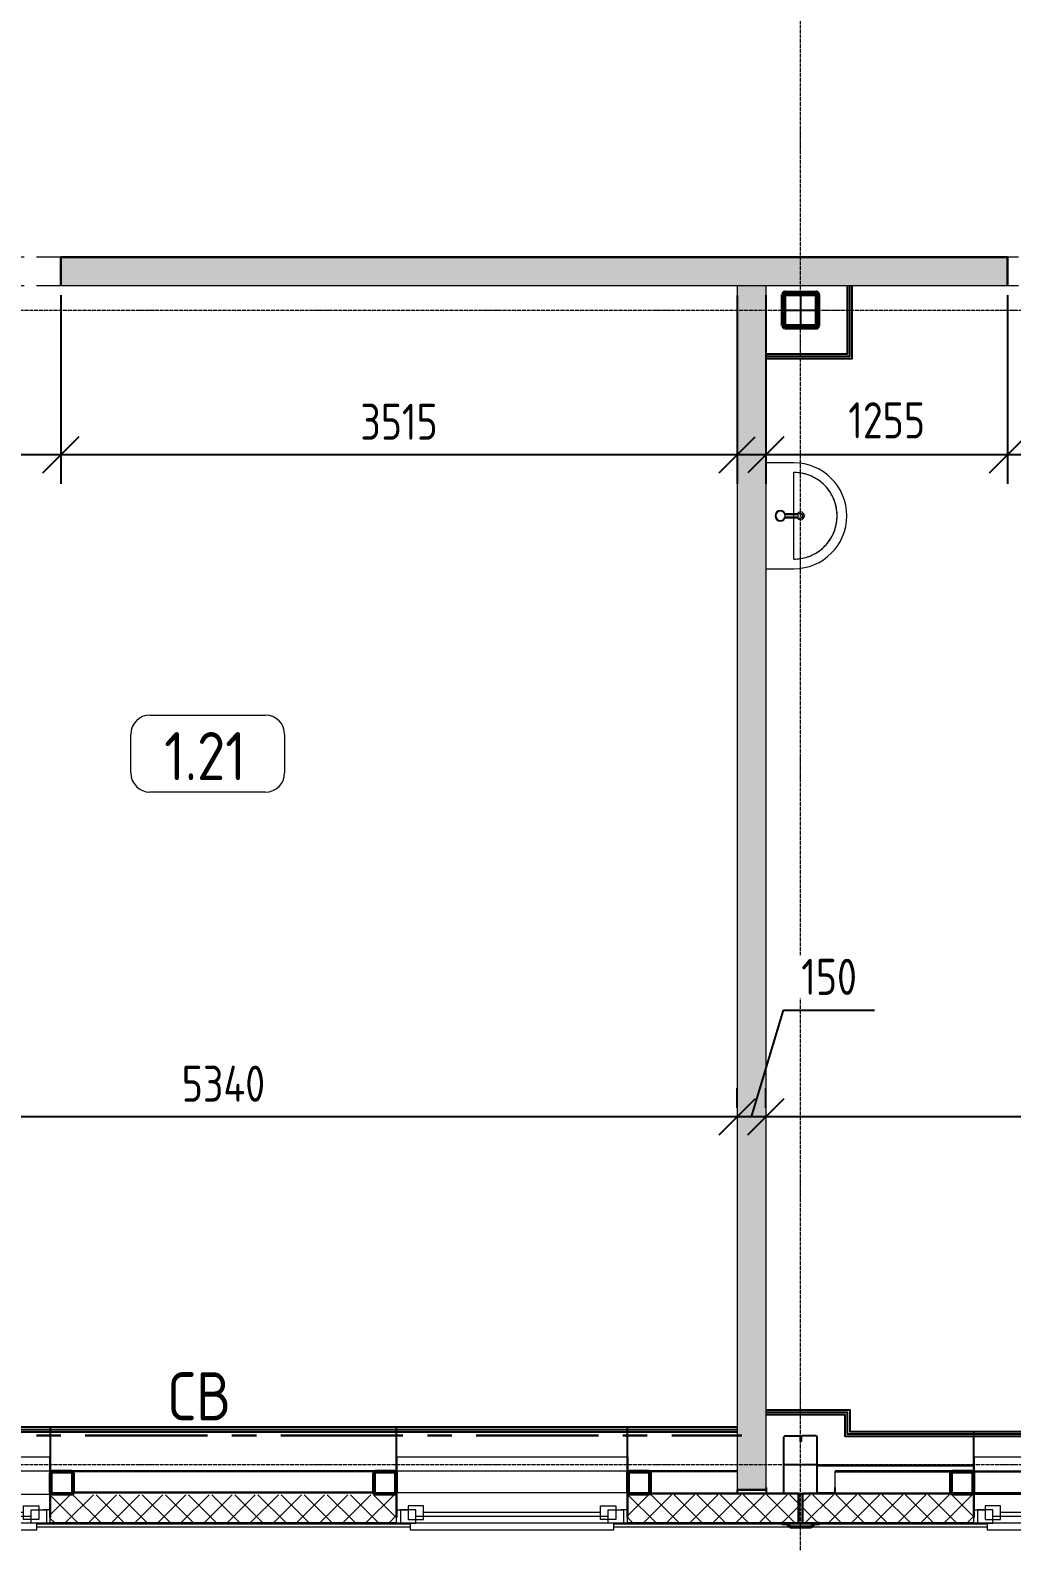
# Model space of a CAD drawing. Header units: millimetres. Extents: x -3689 to 3021565, y -698052 to -604547.
# Drawn here: x 2705092 to 2710195, y -647912 to -640056 of the extents above; entities that cross this region are included whole.
import ezdxf

# ---------------------------------------------------------------- set-up
doc = ezdxf.new("R2010")
doc.units = ezdxf.units.MM
doc.header["$PDMODE"] = 35
for name, pattern in [('_ШПТ__20_т__2_5__Линия сетки', [25, 20, -2.5, 0, -2.5]), ('CENTER', [50.8, 31.75, -6.35, 6.35, -6.35]), ('GOST2.303 5', [24, 20, -1.5, 1, -1.5]), ('невидимаяX2', [19.05, 12.7, -6.35])]:
    doc.linetypes.add(name, pattern=pattern)
doc.layers.get('0').update_dxf_attribs({"lineweight": 0})
doc.layers.get('Defpoints').update_dxf_attribs({"color": 4})
for name, color, linetype in [('_1-1_ Внутренние стены', 7, 'Continuous'), ('Новы ГКЛ', 211, 'Continuous'), ('фундаменты кж', 7, 'Continuous')]:
    doc.layers.add(name, color=color, linetype=linetype)
doc.layers.add('Вспомогательные', color=6, linetype='Continuous', plot=False)
for name, color, linetype, lineweight, true_color in [('Каркас несущий', 7, 'Continuous', 18, 0x800040), ('Каркас_Импост', 7, 'Continuous', 9, 0x804000), ('Несущие колонны', 7, 'Continuous', 18, 0x800040), ('Окна', 7, 'Continuous', 9, 0x0080c0), ('Отлив', 7, 'Continuous', 9, 0x008080), ('Сантехнические приборы', 7, 'Continuous', 18, 0x0080c0), ('Скрытые грани', 7, 'Continuous', 18, 0x800040)]:
    doc.layers.add(name, color=color, linetype=linetype, lineweight=lineweight, true_color=true_color)
for name, color, linetype, lineweight in [('Марки помещений', 7, 'Continuous', 20), ('Обобщенные модели', 7, 'Continuous', 18), ('ОСИ', 251, 'CENTER', 18), ('Перекрытия', 7, 'Continuous', 18), ('Размерные', 45, 'Continuous', 15), ('Размеры', 82, 'Continuous', 9), ('Средние', 142, 'Continuous', 30), ('Стены', 7, 'Continuous', 18), ('Стены разрез', 7, 'Continuous', 30), ('Стены штриховка', 7, 'Continuous', 30), ('Типовые аннотации', 7, 'Continuous', 18)]:
    doc.layers.add(name, color=color, linetype=linetype, lineweight=lineweight)
doc.styles.add('GOST Common_1', font='GOST_Common.ttf', dxfattribs={"width": 0.9, "height": 210})
doc.styles.add('ГОСТ 2.304', font='CS_Gost2304.shx')
doc.dimstyles.new('СПДС', dxfattribs={"dimscale": 100, "dimtxt": 2.5, "dimasz": 2.5, "dimexe": 2, "dimexo": 0.625, "dimgap": 1, "dimtad": 1, "dimdec": 0, "dimtxsty": 'ГОСТ 2.304', "dimblk": 'OBLIQUE', "dimblk1": 'OBLIQUE', "dimblk2": 'OBLIQUE', "dimcen": 2.5, "dimdle": 2, "dimadec": 0, "dimazin": 2, "dimtfac": 0.75, "dimtdec": 4, "dimtmove": 1, "dimatfit": 3, "dimfxl": 1, "dimtfill": 1, "dimtolj": 1, "dimarcsym": 1})
pattern_1 = [(45, (2676096.765, -647540.56), (-60.10408, 60.10408), []), (135, (2676096.765, -647540.56), (-60.10408, -60.10408), [])]

# ---------------------------------------------------------------- blocks, each defined once
blk = doc.blocks.new('102_Окно_1Створка_Ф_ГОСТ23166-99 - 1160х1750_1170_h-1445330-_О__L1_0_000_')
at = {"layer": 'Каркас_Импост', "color": 7, "lineweight": 18}
for p, q in [((-638.1, 475), (-638.1, 405)), ((-638.1, 475), (-603.1, 475)), ((-618.1, 475), (-538.1, 475)), ((-618.1, 405), (-618.1, 475)), ((-618.1, 475), (-538.1, 475)), ((-618.1, 405), (-618.1, 475)), ((-538.1, 475), (-538.1, 405)), ((-538.1, 475), (-538.1, 455)), ((541.9, 475), (461.9, 475)), ((461.9, 475), (461.9, 405)), ((461.9, 475), (461.9, 455)), ((541.9, 475), (461.9, 475)), ((561.9, 475), (526.9, 475)), ((541.9, 405), (541.9, 475)), ((541.9, 405), (541.9, 475)), ((561.9, 475), (561.9, 405)), ((-638.1, 405), (-603.1, 405)), ((-538.1, 405), (-618.1, 405)), ((-578.1, 405), (-618.1, 405)), ((-578.1, 385), (-578.1, 455)), ((-578.1, 455), (-498.1, 455)), ((-538.1, 440), (461.9, 440)), ((-498.1, 455), (-498.1, 385)), ((-498.1, 420), (421.9, 420)), ((421.9, 455), (421.9, 385)), ((501.9, 455), (421.9, 455)), ((461.9, 405), (541.9, 405)), ((501.9, 385), (501.9, 455)), ((541.9, 405), (501.9, 405)), ((561.9, 405), (526.9, 405)), ((-498.1, 385), (-578.1, 385)), ((421.9, 385), (501.9, 385))]:
    blk.add_line(p, q, dxfattribs=at)
at = {"layer": 'Отлив', "color": 7}
for p, q in [((491.9, 510), (-568.1, 510)), ((-568.1, 510), (-568.1, 475)), ((-568.1, 475), (491.9, 475)), ((491.9, 475), (491.9, 510))]:
    blk.add_line(p, q, dxfattribs=at)
blk = doc.blocks.new('180_Умывальник_Полукруглый_Керамический_ГОСТ30493-96 - 2-ой величины-228735-_О__L1_0_000_')
at = {"layer": 'Сантехнические приборы', "color": 7}
for p, q in [((31515, 9655), (31370, 9655)), ((31370, 9605), (31370, 9389.9)), ((31370, 9370), (31370, 9155)), ((31370, 9105), (31515, 9105))]:
    blk.add_line(p, q, dxfattribs=at)
at = {"layer": 'Сантехнические приборы', "color": 7, "flags": 128}
blk.add_lwpolyline([(31370, 9605), (31361, 9604.8), (31352, 9604.3), (31343.1, 9603.4), (31334.2, 9602.1), (31325.3, 9600.5), (31316.5, 9598.5), (31307.8, 9596.2), (31299.2, 9593.6), (31290.7, 9590.6), (31282.4, 9587.2), (31274.2, 9583.5), (31266.1, 9579.6), (31258.2, 9575.2), (31250.5, 9570.6), (31243, 9565.7), (31235.6, 9560.4), (31228.5, 9554.9), (31221.6, 9549.1), (31215, 9543.1), (31208.6, 9536.7), (31202.5, 9530.2), (31196.6, 9523.3), (31191, 9516.3), (31185.7, 9509), (31180.7, 9501.5), (31176, 9493.9), (31171.6, 9486), (31167.5, 9478), (31163.7, 9469.8), (31160.3, 9461.5), (31157.2, 9453.1), (31154.4, 9444.5), (31152, 9435.8), (31150, 9427.1), (31148.3, 9418.2), (31146.9, 9409.3), (31145.9, 9400.4), (31145.3, 9391.4), (31145, 9382.4), (31145.1, 9373.4), (31145.5, 9364.4), (31146.3, 9355.5), (31147.5, 9346.5), (31149, 9337.7), (31150.9, 9328.9), (31153.1, 9320.1), (31155.7, 9311.5), (31158.6, 9303), (31161.8, 9294.6), (31165.4, 9286.3), (31169.3, 9278.2), (31173.5, 9270.3), (31178.1, 9262.5), (31182.9, 9254.9), (31188.1, 9247.6), (31193.5, 9240.4), (31199.3, 9233.5), (31205.2, 9226.7), (31211.5, 9220.3), (31218, 9214.1), (31224.8, 9208.1), (31231.8, 9202.4), (31239, 9197.1), (31246.4, 9192), (31254, 9187.2), (31261.8, 9182.7), (31269.8, 9178.5), (31277.9, 9174.7), (31286.2, 9171.2), (31294.6, 9168), (31303.2, 9165.1), (31311.8, 9162.6), (31320.5, 9160.5), (31329.4, 9158.7), (31338.2, 9157.2), (31347.2, 9156.1), (31356.2, 9155.4), (31365.1, 9155), (31370, 9155)], dxfattribs=at)
at = {"layer": 'Сантехнические приборы', "color": 7}
for centre, radius, start, end in [((31370, 9380), 275, 90, 270), ((31370, 9380), 225, 90, 270), ((31335, 9380), 20, 90, 270), ((31335, 9380), 20, 30, 90), ((31335, 9380), 20, 270, 330)]:
    blk.add_arc(centre, radius, start, end, dxfattribs=at)
blk = doc.blocks.new('180_Смеситель_ГОСТ25809-96 - Для умывальника_Однорукояточный-228586-_О__L1_0_000_')
at = {"layer": 'Сантехнические приборы', "color": 7}
for p, q in [((31333.9, 9390), (31330, 9390)), ((31330, 9370), (31333.9, 9370)), ((31356.6, 9390), (31333.9, 9390)), ((31333.9, 9370), (31356.6, 9370)), ((31369.7, 9386), (31349, 9386)), ((31349, 9385), (31349, 9386)), ((31349, 9386), (31349, 9385)), ((31349, 9375), (31349, 9385)), ((31349, 9375), (31349, 9374)), ((31349, 9374), (31349, 9375)), ((31349, 9374), (31369.7, 9374)), ((31414.8, 9390), (31356.6, 9390)), ((31356.6, 9370), (31414.8, 9370)), ((31415.4, 9386), (31369.7, 9386)), ((31369.7, 9374), (31415.4, 9374)), ((31369.8, 9385), (31369.8, 9375))]:
    blk.add_line(p, q, dxfattribs=at)
for radius, start, end in [(27.5, 90, 168.92236), (27.5, 191.0769, 270), (24.5, 90, 270), (27.5, 270, 90), (24.5, 270, 90)]:
    blk.add_arc((31440, 9380), radius, start, end, dxfattribs=at)
for start_param, end_param in [(0, 1.570796), (1.570796, 3.141593)]:
    blk.add_ellipse((31330, 9380), major_axis=(0, 10), ratio=0.965926, start_param=start_param, end_param=end_param, dxfattribs=at)
for points, knots in [([(31326.8, 9380), (31326.8, 9380.8), (31326.9, 9382.2), (31327.3, 9383.8), (31327.7, 9385), (31328.2, 9385.9), (31328.6, 9386.6), (31329, 9387.2), (31329.6, 9387.9), (31330.2, 9388.5), (31330.8, 9389), (31331.2, 9389.2), (31331.6, 9389.5), (31332.1, 9389.6), (31332.5, 9389.8), (31333, 9389.9), (31333.4, 9390), (31333.7, 9390), (31333.9, 9390)], [0, 0, 0, 0, 0.0833333, 0.125, 0.1666667, 0.2083333, 0.2291667, 0.25, 0.2916667, 0.3333333, 0.3541667, 0.375, 0.3958333, 0.4166667, 0.4375, 0.4583333, 0.4791667, 0.5, 0.5, 0.5, 0.5]), ([(31333.9, 9370), (31333.7, 9370), (31333.4, 9370), (31333, 9370.1), (31332.5, 9370.2), (31332.1, 9370.3), (31331.6, 9370.5), (31331.2, 9370.7), (31330.8, 9371), (31330.3, 9371.3), (31329.9, 9371.7), (31329.4, 9372.2), (31329, 9372.7), (31328.6, 9373.4), (31328.2, 9374.1), (31327.7, 9375), (31327.3, 9376.1), (31326.9, 9377.8), (31326.8, 9379.1), (31326.8, 9380)], [0.5, 0.5, 0.5, 0.5, 0.5208333, 0.5416667, 0.5625, 0.5833333, 0.6041667, 0.625, 0.6458333, 0.6666667, 0.6875, 0.7083333, 0.75, 0.7708333, 0.7916667, 0.8333333, 0.875, 0.9166667, 1, 1, 1, 1]), ([(31360.3, 9385), (31359.9, 9386.5), (31359.1, 9388.4), (31357.7, 9389.7), (31357, 9390), (31356.6, 9390)], [0.1666667, 0.1666667, 0.1666667, 0.1666667, 0.3333333, 0.4166667, 0.5, 0.5, 0.5, 0.5]), ([(31369.3, 9386), (31369.3, 9386), (31369.3, 9386), (31369.3, 9385.9), (31369.2, 9385.7), (31369.2, 9385.4), (31369.2, 9385.2), (31369.2, 9385)], [0, 0, 0, 0, 0.166667, 0.333333, 0.5, 0.666667, 1, 1, 1, 1]), ([(31369.7, 9374), (31369.7, 9374), (31369.8, 9374), (31369.8, 9374.1), (31369.8, 9374.3), (31369.8, 9374.5), (31369.8, 9374.8), (31369.8, 9375)], [0, 0, 0, 0, 0.166667, 0.333333, 0.5, 0.666667, 1, 1, 1, 1]), ([(31415, 9385.9), (31415, 9385.9), (31415, 9386), (31415, 9386), (31415, 9386)], [0.8, 0.8, 0.8, 0.8, 0.85, 1, 1, 1, 1]), ([(31416.4, 9386.6), (31416.4, 9386.5), (31416.4, 9386.4), (31416.3, 9386.1), (31416.1, 9385.4), (31416, 9384.8), (31415.9, 9384.5), (31415.9, 9384.5)], [0.77777778, 0.77777778, 0.77777778, 0.77777778, 0.78298611, 0.79166667, 0.82638889, 0.86111111, 0.86127185, 0.86127185, 0.86127185, 0.86127185]), ([(31415.9, 9375.5), (31415.9, 9375.5), (31416, 9375.2), (31416.1, 9374.7), (31416.2, 9374.1), (31416.3, 9373.7), (31416.4, 9373.5), (31416.4, 9373.4)], [0.13872815, 0.13872815, 0.13872815, 0.13872815, 0.13888889, 0.16666667, 0.19444444, 0.20833333, 0.22222222, 0.22222222, 0.22222222, 0.22222222])]:
    blk.add_open_spline(points, degree=3, knots=knots, dxfattribs=at)
for points in [[(31356.6, 9370), (31357, 9370), (31357.7, 9370.2), (31358.8, 9371.2), (31359.7, 9372.8), (31360.1, 9374.2), (31360.3, 9375)], [(31369.2, 9375), (31369.2, 9374.8), (31369.2, 9374.5), (31369.3, 9374.1), (31369.3, 9374), (31369.3, 9374)], [(31369.8, 9385), (31369.8, 9385.2), (31369.8, 9385.5), (31369.8, 9385.9), (31369.8, 9386), (31369.7, 9386)], [(31415.3, 9385), (31415, 9383.3), (31414.6, 9380), (31415, 9376.6), (31415.3, 9375)], [(31415, 9374), (31415, 9374), (31415, 9374), (31415, 9374)], [(31415.4, 9385.9), (31415.4, 9385.9), (31415.4, 9385.9), (31415.4, 9385.7), (31415.4, 9385.5), (31415.3, 9385.2), (31415.3, 9385.1), (31415.3, 9385)], [(31415.3, 9375), (31415.3, 9374.9), (31415.3, 9374.7), (31415.4, 9374.5), (31415.4, 9374.3), (31415.4, 9374.1), (31415.4, 9374), (31415.4, 9374)]]:
    blk.add_open_spline(points, degree=3, dxfattribs=at)
blk = doc.blocks.new('243_КолоннаНесущая_Труба_ГОСТ 30245-2003 - 120x120x5-1251786-_О__L1_0_000_')
at = {"layer": 'Несущие колонны', "color": 7, "lineweight": 40}
for p, q in [((-60, 51), (-60, -51)), ((-55, -51), (-55, 51)), ((51, 60), (-51, 60)), ((-51, 55), (51, 55)), ((55, 51), (55, -51)), ((60, -51), (60, 51)), ((51, -55), (-51, -55)), ((-51, -60), (51, -60))]:
    blk.add_line(p, q, dxfattribs=at)
for centre, radius, start, end in [((-51, 51), 9, 90, 180), ((-51, 51), 4, 90, 180), ((51, 51), 9, 0, 90), ((51, 51), 4, 0, 90), ((-51, -51), 9, 180, 270), ((-51, -51), 4, 180, 270), ((51, -51), 9, 270, 360), ((51, -51), 4, 270, 0)]:
    blk.add_arc(centre, radius, start, end, dxfattribs=at)
blk = doc.blocks.new('190_ФЭ_Стена_Стык вертикальный - ФЭ-C1_110-V7-_О__L1_0_000_')
at = {"layer": 'Обобщенные модели', "lineweight": 9}
h = blk.add_hatch(dxfattribs=at)
h.set_pattern_fill('FP_4', color=256, style=0, pattern_type=2)
h.set_pattern_definition([(45, (0, 0), (-106.066, 106.066), [])])
h.paths.add_polyline_path([(33055, -295), (33072, -278), (33071.6, -277), (33054.6, -294), (32945.4, -294), (32928.4, -277), (32928, -278), (32945, -295)], flags=0)
h.paths.add_polyline_path([(33097, -276), (33098, -275), (33088, -276)], flags=0)
h.paths.add_polyline_path([(32912, -276), (32912, -275), (32903, -276)], flags=0)
at = {"layer": 'Обобщенные модели', "lineweight": 40}
for p, q in [((32912, -275), (32902, -275)), ((32902, -275), (32902, -278)), ((32902, -278), (32928, -278)), ((32903, -277), (32903, -276)), ((32903, -276), (32912, -276)), ((32928.4, -277), (32903, -277)), ((32912, -276), (32912, -275)), ((32928, -278), (32945, -295)), ((32945.4, -294), (32928.4, -277)), ((32945, -295), (33055, -295)), ((33054.6, -294), (32945.4, -294)), ((33071.6, -277), (33054.6, -294)), ((33055, -295), (33072, -278)), ((33097, -277), (33071.6, -277)), ((33072, -278), (33098, -278)), ((33098, -275), (33088, -275)), ((33088, -275), (33088, -276)), ((33088, -276), (33097, -276)), ((33097, -276), (33097, -277)), ((33098, -278), (33098, -275))]:
    blk.add_line(p, q, dxfattribs=at)
blk = doc.blocks.new('050_Марка_Помещение_ОдноЗначение - Номер в прямоугольнике-676399-_О__L1_0_000_')
at = {"layer": 'Типовые аннотации', "lineweight": 9}
for p, q in [((-3, 2), (3, 2)), ((-4, -1), (-4, 1)), ((4, 1), (4, -1)), ((3, -2), (-3, -2))]:
    blk.add_line(p, q, dxfattribs=at)
for centre, start, end in [((-3, 1), 90, 180), ((3, 1), 360, 90), ((-3, -1), 180, 270), ((3, -1), 270, 0)]:
    blk.add_arc(centre, 1, start, end, dxfattribs=at)
blk = doc.blocks.new('к4')
at = {"color": 0, "linetype": 'Continuous', "lineweight": 60, "ltscale": 150}
for p, q in [((4150607.8, 536606.2), (4150607.8, 536766.2)), ((4150612.8, 536606.2), (4150612.8, 536766.2)), ((4150617.8, 536776.2), (4150777.8, 536776.2)), ((4150617.8, 536771.2), (4150777.8, 536771.2)), ((4150782.8, 536766.2), (4150782.8, 536606.2)), ((4150787.8, 536766.2), (4150787.8, 536606.2)), ((4150777.8, 536601.2), (4150617.8, 536601.2)), ((4150777.8, 536596.2), (4150617.8, 536596.2))]:
    blk.add_line(p, q, dxfattribs=at)
at = {"color": 0, "linetype": 'GOST2.303 5', "lineweight": 25, "ltscale": 150}
for p, q in [((4150697.8, 536778.2), (4150697.8, 536594.2)), ((4150605.8, 536686.2), (4150789.8, 536686.2))]:
    blk.add_line(p, q, dxfattribs=at)
at = {"color": 0, "linetype": 'Continuous', "lineweight": 60, "ltscale": 150}
for centre, radius, start, end in [((4150617.8, 536766.2), 10, 90, 180), ((4150617.8, 536766.2), 5, 90, 180), ((4150777.8, 536766.2), 10, 0, 90), ((4150777.8, 536766.2), 5, 0, 90), ((4150617.8, 536606.2), 10, 180, 270), ((4150617.8, 536606.2), 5, 180, 270), ((4150777.8, 536606.2), 5, 270, 0), ((4150777.8, 536606.2), 10, 270, 0)]:
    blk.add_arc(centre, radius, start, end, dxfattribs=at)
at = {"layer": 'Вспомогательные', "color": 0, "ltscale": 10}
blk.add_line((4150612.8, 536686.2), (4150782.8, 536686.2), dxfattribs=at)
blk = doc.blocks.new('к3')
at = {"color": 0, "linetype": 'ByBlock', "lineweight": -2, "ltscale": 200}
for p, q in [((4147417.8, 542805.7), (4147417.8, 542828.2)), ((4147417.8, 542805.7), (4147420.8, 542805.7)), ((4147420.8, 542805.7), (4147420.8, 542828.2)), ((4147425.8, 542836.2), (4147504.8, 542836.2)), ((4147425.8, 542833.2), (4147504.8, 542833.2)), ((4147509.8, 542828.2), (4147509.8, 542544.2)), ((4147512.8, 542828.2), (4147512.8, 542544.2)), ((4147682.8, 542828.2), (4147682.8, 542544.2)), ((4147685.8, 542828.2), (4147685.8, 542544.2)), ((4147769.8, 542836.2), (4147690.8, 542836.2)), ((4147769.8, 542833.2), (4147690.8, 542833.2)), ((4147774.8, 542805.7), (4147774.8, 542828.2)), ((4147777.8, 542805.7), (4147774.8, 542805.7)), ((4147777.8, 542805.7), (4147777.8, 542828.2)), ((4147517.8, 542539.2), (4147588.8, 542539.2)), ((4147517.8, 542536.2), (4147588.8, 542536.2)), ((4147593.8, 542544.2), (4147593.8, 542566.7)), ((4147593.8, 542566.7), (4147596.8, 542566.7)), ((4147596.8, 542544.2), (4147596.8, 542566.7)), ((4147598.8, 542544.2), (4147598.8, 542566.7)), ((4147601.8, 542566.7), (4147598.8, 542566.7)), ((4147601.8, 542544.2), (4147601.8, 542566.7)), ((4147677.8, 542539.2), (4147606.8, 542539.2)), ((4147677.8, 542536.2), (4147606.8, 542536.2))]:
    blk.add_line(p, q, dxfattribs=at)
for centre, radius, start, end in [((4147425.8, 542828.2), 8, 90, 180), ((4147425.8, 542828.2), 5, 90, 180), ((4147504.8, 542828.2), 8, 0, 90), ((4147504.8, 542828.2), 5, 0, 90), ((4147690.8, 542828.2), 8, 90, 180), ((4147690.8, 542828.2), 5, 90, 180), ((4147769.8, 542828.2), 8, 0, 90), ((4147769.8, 542828.2), 5, 0, 90), ((4147517.8, 542544.2), 8, 180, 270), ((4147517.8, 542544.2), 5, 180, 270), ((4147588.8, 542544.2), 8, 270, 0), ((4147588.8, 542544.2), 5, 270, 0), ((4147606.8, 542544.2), 8, 180, 270), ((4147606.8, 542544.2), 5, 180, 270), ((4147677.8, 542544.2), 5, 270, 0), ((4147677.8, 542544.2), 8, 270, 0)]:
    blk.add_arc(centre, radius, start, end, dxfattribs=at)
at = {"layer": 'Вспомогательные', "color": 0, "ltscale": 10}
for p, q in [((4147690.3, 542836.2), (4147505.3, 542836.2)), ((4147682.8, 542686.2), (4147512.8, 542686.2))]:
    blk.add_line(p, q, dxfattribs=at)
blk = doc.blocks.new('_Oblique')
at = {"color": 0, "linetype": 'ByBlock', "lineweight": -2}
blk.add_line((-0.5, -0.5), (0.5, 0.5), dxfattribs=at)
blk = doc.blocks.new('*D440')
at = {"layer": 'Defpoints', "color": 0, "ltscale": 75, "transparency": 16777216}
for p in [(2710171.8, -641385.6), (2711181.8, -641385.6), (2710171.8, -642263.7)]:
    blk.add_point(p, dxfattribs=at)
at = {"layer": 'Размеры', "color": 0, "lineweight": -2, "ltscale": 75, "transparency": 16777216}
for p, q in [((2710171.8, -641432.4), (2710171.8, -642413.7)), ((2711181.8, -641432.4), (2711181.8, -642413.7)), ((2711331.8, -642263.7), (2710021.8, -642263.7))]:
    blk.add_line(p, q, dxfattribs=at)
at = {"layer": 'Размеры', "color": 0, "lineweight": -2, "ltscale": 75, "transparency": 16777216, "xscale": 187.5, "yscale": 187.5, "zscale": 187.5, "rotation": 180}
blk.add_blockref('_Oblique', (2710171.8, -642263.7), dxfattribs=at)
at = {"layer": 'Размеры', "color": 0, "lineweight": -2, "ltscale": 75, "transparency": 16777216, "xscale": 187.5, "yscale": 187.5, "zscale": 187.5}
blk.add_blockref('_Oblique', (2711181.8, -642263.7), dxfattribs=at)
at = {"layer": 'Размеры', "color": 0, "ltscale": 75, "transparency": 16777216, "insert": (2710676.8, -642095), "char_height": 187.5, "attachment_point": 5, "style": 'ГОСТ 2.304', "bg_fill": 3, "box_fill_scale": 1.1, "bg_fill_color": 256, "bg_fill_true_color": 13158600, "bg_fill_transparency": 0}
blk.add_mtext('\\A1;1010', dxfattribs=at)
blk = doc.blocks.new('*D441')
at = {"layer": 'Defpoints', "color": 0, "ltscale": 75, "transparency": 16777216}
for p in [(2708916.8, -641385.6), (2710171.8, -641385.6), (2708916.8, -642263.7)]:
    blk.add_point(p, dxfattribs=at)
at = {"layer": 'Размеры', "color": 0, "lineweight": -2, "ltscale": 75, "transparency": 16777216}
for p, q in [((2708916.8, -641432.4), (2708916.8, -642413.7)), ((2710171.8, -641432.4), (2710171.8, -642413.7)), ((2710321.8, -642263.7), (2708766.8, -642263.7))]:
    blk.add_line(p, q, dxfattribs=at)
at = {"layer": 'Размеры', "color": 0, "lineweight": -2, "ltscale": 75, "transparency": 16777216, "xscale": 187.5, "yscale": 187.5, "zscale": 187.5, "rotation": 180}
blk.add_blockref('_Oblique', (2708916.8, -642263.7), dxfattribs=at)
at = {"layer": 'Размеры', "color": 0, "lineweight": -2, "ltscale": 75, "transparency": 16777216, "xscale": 187.5, "yscale": 187.5, "zscale": 187.5}
blk.add_blockref('_Oblique', (2710171.8, -642263.7), dxfattribs=at)
at = {"layer": 'Размеры', "color": 0, "ltscale": 75, "transparency": 16777216, "insert": (2709544.3, -642083.8), "char_height": 187.5, "attachment_point": 5, "style": 'ГОСТ 2.304', "bg_fill": 3, "box_fill_scale": 1.1, "bg_fill_color": 256, "bg_fill_true_color": 13158600, "bg_fill_transparency": 0}
blk.add_mtext('\\A1;1255', dxfattribs=at)
blk = doc.blocks.new('*D442')
at = {"layer": 'Defpoints', "color": 0, "ltscale": 75, "transparency": 16777216}
for p in [(2705251.8, -641385.6), (2708766.8, -641385.6), (2705251.8, -642263.7)]:
    blk.add_point(p, dxfattribs=at)
at = {"layer": 'Размеры', "color": 0, "lineweight": -2, "ltscale": 75, "transparency": 16777216}
for p, q in [((2705251.8, -641432.4), (2705251.8, -642413.7)), ((2708766.8, -641432.4), (2708766.8, -642413.7)), ((2708916.8, -642263.7), (2705101.8, -642263.7))]:
    blk.add_line(p, q, dxfattribs=at)
at = {"layer": 'Размеры', "color": 0, "lineweight": -2, "ltscale": 75, "transparency": 16777216, "xscale": 187.5, "yscale": 187.5, "zscale": 187.5, "rotation": 180}
blk.add_blockref('_Oblique', (2705251.8, -642263.7), dxfattribs=at)
at = {"layer": 'Размеры', "color": 0, "lineweight": -2, "ltscale": 75, "transparency": 16777216, "xscale": 187.5, "yscale": 187.5, "zscale": 187.5}
blk.add_blockref('_Oblique', (2708766.8, -642263.7), dxfattribs=at)
at = {"layer": 'Размеры', "color": 0, "ltscale": 75, "transparency": 16777216, "insert": (2707009.3, -642091.1), "char_height": 187.5, "attachment_point": 5, "style": 'ГОСТ 2.304', "bg_fill": 3, "box_fill_scale": 1.1, "bg_fill_color": 256, "bg_fill_true_color": 13158600, "bg_fill_transparency": 0}
blk.add_mtext('\\A1;3515', dxfattribs=at)
blk = doc.blocks.new('*D443')
at = {"layer": 'Defpoints', "color": 0, "ltscale": 75, "transparency": 16777216}
for p in [(2704241.8, -641385.6), (2705251.8, -641385.6), (2704241.8, -642263.7)]:
    blk.add_point(p, dxfattribs=at)
at = {"layer": 'Размеры', "color": 0, "lineweight": -2, "ltscale": 75, "transparency": 16777216}
for p, q in [((2704241.8, -641432.4), (2704241.8, -642413.7)), ((2705251.8, -641432.4), (2705251.8, -642413.7)), ((2705401.8, -642263.7), (2704091.8, -642263.7))]:
    blk.add_line(p, q, dxfattribs=at)
at = {"layer": 'Размеры', "color": 0, "lineweight": -2, "ltscale": 75, "transparency": 16777216, "xscale": 187.5, "yscale": 187.5, "zscale": 187.5, "rotation": 180}
blk.add_blockref('_Oblique', (2704241.8, -642263.7), dxfattribs=at)
at = {"layer": 'Размеры', "color": 0, "lineweight": -2, "ltscale": 75, "transparency": 16777216, "xscale": 187.5, "yscale": 187.5, "zscale": 187.5}
blk.add_blockref('_Oblique', (2705251.8, -642263.7), dxfattribs=at)
at = {"layer": 'Размеры', "color": 0, "ltscale": 75, "transparency": 16777216, "insert": (2704746.8, -642095), "char_height": 187.5, "attachment_point": 5, "style": 'ГОСТ 2.304', "bg_fill": 3, "box_fill_scale": 1.1, "bg_fill_color": 256, "bg_fill_true_color": 13158600, "bg_fill_transparency": 0}
blk.add_mtext('\\A1;1010', dxfattribs=at)
blk = doc.blocks.new('*D475')
at = {"layer": 'Defpoints', "color": 0, "ltscale": 75, "transparency": 16777216}
for p in [(2708916.8, -645704.2), (2708916.8, -645704.2), (2711991.8, -645704.2)]:
    blk.add_point(p, dxfattribs=at)
at = {"layer": 'Размеры', "color": 0, "lineweight": -2, "ltscale": 75, "transparency": 16777216}
for p, q in [((2708916.8, -645657.3), (2708916.8, -645554.2)), ((2711991.8, -645657.3), (2711991.8, -645554.2)), ((2712141.8, -645704.2), (2708766.8, -645704.2))]:
    blk.add_line(p, q, dxfattribs=at)
at = {"layer": 'Размеры', "color": 0, "lineweight": -2, "ltscale": 75, "transparency": 16777216, "xscale": 187.5, "yscale": 187.5, "zscale": 187.5, "rotation": 180}
blk.add_blockref('_Oblique', (2708916.8, -645704.2), dxfattribs=at)
at = {"layer": 'Размеры', "color": 0, "lineweight": -2, "ltscale": 75, "transparency": 16777216, "xscale": 187.5, "yscale": 187.5, "zscale": 187.5}
blk.add_blockref('_Oblique', (2711991.8, -645704.2), dxfattribs=at)
at = {"layer": 'Размеры', "color": 0, "ltscale": 75, "transparency": 16777216, "insert": (2710454.3, -645531.5), "char_height": 187.5, "attachment_point": 5, "style": 'ГОСТ 2.304', "bg_fill": 3, "box_fill_scale": 1.1, "bg_fill_color": 256, "bg_fill_true_color": 13158600, "bg_fill_transparency": 0}
blk.add_mtext('\\A1;3075', dxfattribs=at)
blk = doc.blocks.new('*D476')
at = {"layer": 'Defpoints', "color": 0, "ltscale": 75, "transparency": 16777216}
for p in [(2708766.8, -645704.2), (2708766.8, -645704.2), (2708916.8, -645704.2)]:
    blk.add_point(p, dxfattribs=at)
at = {"layer": 'Размеры', "color": 0, "lineweight": -2, "ltscale": 75, "transparency": 16777216}
for p, q in [((2708841.8, -645704.2), (2709008.4, -645148.8)), ((2709008.4, -645148.8), (2709481.8, -645148.8)), ((2708766.8, -645657.3), (2708766.8, -645554.2)), ((2708916.8, -645657.3), (2708916.8, -645554.2)), ((2709066.8, -645704.2), (2708616.8, -645704.2))]:
    blk.add_line(p, q, dxfattribs=at)
at = {"layer": 'Размеры', "color": 0, "lineweight": -2, "ltscale": 75, "transparency": 16777216, "xscale": 187.5, "yscale": 187.5, "zscale": 187.5, "rotation": 180}
blk.add_blockref('_Oblique', (2708766.8, -645704.2), dxfattribs=at)
at = {"layer": 'Размеры', "color": 0, "lineweight": -2, "ltscale": 75, "transparency": 16777216, "xscale": 187.5, "yscale": 187.5, "zscale": 187.5}
blk.add_blockref('_Oblique', (2708916.8, -645704.2), dxfattribs=at)
at = {"layer": 'Размеры', "color": 0, "ltscale": 75, "transparency": 16777216, "insert": (2709245.1, -644976.1), "char_height": 187.5, "attachment_point": 5, "style": 'ГОСТ 2.304', "bg_fill": 3, "box_fill_scale": 1.1, "bg_fill_color": 256, "bg_fill_true_color": 13158600, "bg_fill_transparency": 0}
blk.add_mtext('\\A1;150', dxfattribs=at)
blk = doc.blocks.new('*D477')
at = {"layer": 'Defpoints', "color": 0, "ltscale": 75, "transparency": 16777216}
for p in [(2703426.8, -645704.2), (2703426.8, -645704.2), (2708766.8, -645704.2)]:
    blk.add_point(p, dxfattribs=at)
at = {"layer": 'Размеры', "color": 0, "lineweight": -2, "ltscale": 75, "transparency": 16777216}
for p, q in [((2703426.8, -645657.3), (2703426.8, -645554.2)), ((2708766.8, -645657.3), (2708766.8, -645554.2)), ((2708916.8, -645704.2), (2703276.8, -645704.2))]:
    blk.add_line(p, q, dxfattribs=at)
at = {"layer": 'Размеры', "color": 0, "lineweight": -2, "ltscale": 75, "transparency": 16777216, "xscale": 187.5, "yscale": 187.5, "zscale": 187.5, "rotation": 180}
blk.add_blockref('_Oblique', (2703426.8, -645704.2), dxfattribs=at)
at = {"layer": 'Размеры', "color": 0, "lineweight": -2, "ltscale": 75, "transparency": 16777216, "xscale": 187.5, "yscale": 187.5, "zscale": 187.5}
blk.add_blockref('_Oblique', (2708766.8, -645704.2), dxfattribs=at)
at = {"layer": 'Размеры', "color": 0, "ltscale": 75, "transparency": 16777216, "insert": (2706096.8, -645531.5), "char_height": 187.5, "attachment_point": 5, "style": 'ГОСТ 2.304', "bg_fill": 3, "box_fill_scale": 1.1, "bg_fill_color": 256, "bg_fill_true_color": 13158600, "bg_fill_transparency": 0}
blk.add_mtext('\\A1;5340', dxfattribs=at)

msp = doc.modelspace()

# ---------------------------------------------------------------- hatches: boundary and pattern name
at = {"layer": 'Стены штриховка', "lineweight": 9}
h = msp.add_hatch(dxfattribs=at)
h.set_pattern_fill('FP_5', color=256, style=0, pattern_type=2)
h.set_pattern_definition(pattern_1)
h.paths.add_polyline_path([(2709086.7647, -647813.5597), (2709086.7647, -647667.5597), (2708196.7647, -647667.5597), (2708196.7647, -647813.5597), (2708948.4883, -647813.5597)], flags=0)
h.paths.add_polyline_path([(2706996.7647, -647813.5597), (2706996.7647, -647667.5597), (2705196.7647, -647667.5597), (2705196.7647, -647813.5597), (2706880.8035, -647813.5597)], flags=0)
h.paths.add_polyline_path([(2703572.5078, -647813.5597), (2703996.7647, -647813.5597), (2703996.7647, -647667.5597), (2703106.7647, -647667.5597), (2703106.7647, -647813.5597), (2703365.7393, -647813.5597)], flags=0)
h = msp.add_hatch(dxfattribs=at)
h.set_pattern_fill('FP_5', color=256, style=0, pattern_type=2)
h.set_pattern_definition(pattern_1)
h.paths.add_polyline_path([(2714196.7647, -647813.5597), (2715086.7647, -647813.5597), (2715086.7647, -647667.5597), (2714196.7647, -647667.5597), (2714196.7647, -647735.8448)], flags=0)
h.paths.add_polyline_path([(2712256.784, -647813.5597), (2712996.7647, -647813.5597), (2712996.7647, -647667.5597), (2711196.7647, -647667.5597), (2711196.7647, -647813.5597), (2712050.0155, -647813.5597)], flags=0)
h.paths.add_polyline_path([(2709996.7647, -647813.5597), (2709996.7647, -647667.5597), (2709106.7647, -647667.5597), (2709106.7647, -647813.5597), (2709982.3307, -647813.5597)], flags=0)
h = msp.add_hatch(dxfattribs=at)
h.set_pattern_fill('FP_4', color=256, style=0, pattern_type=2)
h.set_pattern_definition([(45, (2676096.76, -647540.56), (-106.066, 106.066), [])])
h.paths.add_polyline_path([(2708948.4883, -647815.5597), (2709086.7647, -647815.5597), (2709086.7647, -647813.5597), (2708196.7647, -647813.5597), (2708196.7647, -647815.5597), (2708741.7198, -647815.5597)], flags=0)
h.paths.add_polyline_path([(2706674.035, -647815.5597), (2706996.7647, -647815.5597), (2706996.7647, -647813.5597), (2705196.7647, -647813.5597), (2705196.7647, -647815.5597), (2706467.2665, -647815.5597)], flags=0)
h.paths.add_polyline_path([(2703986.0447, -647815.5597), (2703996.7647, -647815.5597), (2703996.7647, -647813.5597), (2703106.7647, -647813.5597), (2703106.7647, -647815.5597), (2703779.2763, -647815.5597)], flags=0)

# ---------------------------------------------------------------- linework, layer by layer
for p, q in [((2705251.7647, -641335.5597), (2705251.7647, -641315.5597)), ((2710171.7647, -641315.5597), (2710171.7647, -641335.5597)), ((2708766.7647, -641385.5597), (2708766.7647, -647656.5597)), ((2708916.7647, -641385.5597), (2708916.7647, -647656.5597)), ((2708916.7647, -647641.5597), (2708891.7647, -647641.5597))]:
    msp.add_line(p, q)
at = {"layer": 'Каркас несущий', "color": 7}
for p, q in [((2709276.7647, -647554.5597), (2709276.7647, -647545.5597)), ((2709276.7647, -647656.5597), (2709276.7647, -647554.5597)), ((2711196.7647, -647545.5597), (2709996.7647, -647545.5597)), ((2709996.7647, -647665.5597), (2711196.7647, -647665.5597))]:
    msp.add_line(p, q, dxfattribs=at)
at = {"layer": 'Новы ГКЛ'}
for p, q in [((2703426.7647, -647315.5387), (2708766.7647, -647315.5387)), ((2705196.9898, -647658.5597), (2705196.9898, -647315.5387)), ((2706996.7647, -647658.5597), (2706996.7647, -647315.5387)), ((2708196.7647, -647663.5597), (2708196.7647, -647315.5387)), ((2703426.7647, -647328.0387), (2708766.7647, -647328.0387)), ((2703426.7647, -647340.5387), (2708766.7647, -647340.5387)), ((2709996.7647, -647663.5597), (2709996.7647, -647338.4629))]:
    msp.add_line(p, q, dxfattribs=at)
for points in [[(2708916.7647, -647225.6622), (2709352.0962, -647225.6622), (2709352.0962, -647338.4629), (2711991.7647, -647338.4629)], [(2708916.7647, -647238.1622), (2709339.5962, -647238.1622), (2709339.5962, -647350.9629), (2711991.7647, -647350.9629)], [(2708916.7647, -647250.6622), (2709327.0962, -647250.6622), (2709327.0962, -647363.4629), (2711991.7647, -647363.4629)]]:
    msp.add_lwpolyline(points, dxfattribs=at)
at = {"layer": 'Обобщенные модели'}
for p, q in [((2707066.7647, -647815.6311), (2705126.7647, -647815.6311)), ((2707066.7647, -647818.2192), (2705126.7647, -647818.2192)), ((2707066.7647, -647821.117), (2705126.7647, -647821.117)), ((2707066.7647, -647835.4994), (2705126.7647, -647835.4994)), ((2708998.8361, -647815.6311), (2708126.7647, -647815.6311)), ((2708999.1052, -647818.2192), (2708126.7647, -647818.2192)), ((2709027.5481, -647821.117), (2708126.7647, -647821.117)), ((2709041.7897, -647835.4994), (2708126.7647, -647835.4994)), ((2709184.7647, -647815.6311), (2709008.7647, -647815.6311)), ((2709167.691, -647818.2192), (2709025.8385, -647818.2192)), ((2709164.7932, -647821.117), (2709028.7362, -647821.117)), ((2710066.7647, -647835.4994), (2709151.7397, -647835.4994)), ((2710066.7647, -647821.117), (2709165.9814, -647821.117)), ((2710066.7647, -647818.2192), (2709194.4242, -647818.2192)), ((2710066.7647, -647815.6311), (2709194.6934, -647815.6311))]:
    msp.add_line(p, q, dxfattribs=at)
at = {"layer": 'ОСИ', "linetype": '_ШПТ__20_т__2_5__Линия сетки'}
for p, q in [((2709096.7647, -651518.5254), (2709096.7647, -634187.5211)), ((2671454.2388, -641510.5597), (2722843.4447, -641510.5597)), ((2671454.2388, -647510.5597), (2722843.4447, -647510.5597))]:
    msp.add_line(p, q, dxfattribs=at)
at = {"layer": 'Перекрытия'}
for p, q in [((2708916.7647, -647641.5597), (2708916.7647, -647661.5597)), ((2709086.7647, -647665.5597), (2709106.7647, -647665.5597))]:
    msp.add_line(p, q, dxfattribs=at)
at = {"layer": 'Скрытые грани', "color": 7}
for p, q in [((2709878.4216, -647550.5597), (2709276.7647, -647550.5597)), ((2711198.4216, -647550.5597), (2709995.1079, -647550.5597)), ((2709878.4216, -647660.5597), (2709233.9647, -647660.5597)), ((2711198.4216, -647660.5597), (2709995.1079, -647660.5597))]:
    msp.add_line(p, q, dxfattribs=at)
at = {"layer": 'Средние', "linetype": 'CENTER', "ltscale": 20}
msp.add_line((2703346.7647, -647360.5597), (2708791.7647, -647360.5597), dxfattribs=at)
at = {"layer": 'Стены', "linetype": 'невидимаяX2', "ltscale": 10}
for p, q in [((2705251.7647, -641235.5597), (2704241.7647, -641235.5597)), ((2711181.7647, -641235.5597), (2710171.7647, -641235.5597)), ((2705251.7647, -641385.5597), (2704241.7647, -641385.5597)), ((2711181.7647, -641385.5597), (2710171.7647, -641385.5597))]:
    msp.add_line(p, q, dxfattribs=at)
at = {"layer": 'Стены', "lineweight": 18}
for p, q in [((2708406.7647, -641235.5597), (2705251.7647, -641235.5597)), ((2710171.7647, -641235.5597), (2708406.7647, -641235.5597)), ((2710171.7647, -641385.5597), (2705251.7647, -641385.5597))]:
    msp.add_line(p, q, dxfattribs=at)
at = {"layer": 'Стены'}
for p, q in [((2703996.7647, -647470.5597), (2705196.7647, -647470.5597)), ((2706996.7647, -647470.5597), (2708196.7647, -647470.5597)), ((2709996.7647, -647470.5597), (2711196.7647, -647470.5597)), ((2705196.7647, -647545.5597), (2703996.7647, -647545.5597)), ((2708196.7647, -647545.5597), (2706885.7647, -647545.5597)), ((2711196.7647, -647545.5597), (2709996.7647, -647545.5597)), ((2703996.7647, -647665.5597), (2705196.7647, -647665.5597)), ((2706996.7647, -647656.5597), (2708196.7647, -647656.5597)), ((2709996.7647, -647656.5597), (2711196.7647, -647656.5597)), ((2705196.7647, -647815.5597), (2705126.7647, -647815.5597)), ((2707066.7647, -647815.5597), (2706996.7647, -647815.5597)), ((2708196.7647, -647815.5597), (2708126.7647, -647815.5597)), ((2710066.7647, -647815.5597), (2709996.7647, -647815.5597))]:
    msp.add_line(p, q, dxfattribs=at)
at = {"layer": 'Стены разрез'}
for p, q in [((2705251.7647, -641235.5597), (2705251.7647, -641385.5597)), ((2708406.7647, -641235.5597), (2705251.7647, -641235.5597)), ((2710171.7647, -641235.5597), (2708406.7647, -641235.5597)), ((2710171.7647, -641385.5597), (2710171.7647, -641235.5597)), ((2705196.7647, -647470.5597), (2705196.7647, -647545.5597)), ((2706996.7647, -647545.5597), (2706996.7647, -647470.5597)), ((2708196.7647, -647470.5597), (2708196.7647, -647545.5597)), ((2709996.7647, -647545.5597), (2709996.7647, -647470.5597)), ((2705196.7647, -647545.5597), (2705205.7647, -647545.5597)), ((2705307.7647, -647545.5597), (2706885.7647, -647545.5597)), ((2706987.7647, -647545.5597), (2706996.7647, -647545.5597)), ((2708205.7647, -647545.5597), (2708766.7647, -647545.5597)), ((2709184.7647, -647515.5597), (2709987.7647, -647515.5597)), ((2709987.7647, -647515.5597), (2709996.7647, -647515.5597)), ((2705205.7647, -647635.5597), (2705196.7647, -647635.5597)), ((2705196.7647, -647635.5597), (2705196.7647, -647785.5597)), ((2706876.7647, -647656.5597), (2705307.7647, -647656.5597)), ((2706996.7647, -647785.5597), (2706996.7647, -647635.5597)), ((2708205.7647, -647635.5597), (2708196.7647, -647635.5597)), ((2708196.7647, -647635.5597), (2708196.7647, -647785.5597)), ((2709086.7647, -647661.5597), (2708307.7647, -647661.5597)), ((2708766.7647, -647641.5597), (2708916.7647, -647641.5597)), ((2709086.7647, -647815.5597), (2709086.7647, -647665.5597)), ((2709885.7647, -647661.5597), (2709106.7647, -647661.5597)), ((2709106.7647, -647665.5597), (2709106.7647, -647815.5597)), ((2709996.7647, -647635.5597), (2709987.7647, -647635.5597)), ((2709996.7647, -647785.5597), (2709996.7647, -647635.5597)), ((2705196.7647, -647815.5597), (2706996.7647, -647815.5597)), ((2708196.7647, -647815.5597), (2709086.7647, -647815.5597)), ((2709106.7647, -647815.5597), (2709996.7647, -647815.5597))]:
    msp.add_line(p, q, dxfattribs=at)
at = {"layer": 'Стены штриховка', "lineweight": 9}
for p, q in [((2706996.7647, -647658.5597), (2705196.7647, -647658.5597)), ((2709086.7647, -647663.5597), (2708196.7647, -647663.5597)), ((2709996.7647, -647663.5597), (2709106.7647, -647663.5597)), ((2706996.7647, -647813.5597), (2705196.7647, -647813.5597)), ((2709086.7647, -647813.5597), (2708196.7647, -647813.5597)), ((2709996.7647, -647813.5597), (2709106.7647, -647813.5597))]:
    msp.add_line(p, q, dxfattribs=at)
at = {"layer": 'фундаменты кж'}
for p, q in [((2709885.7647, -647545.5597), (2709276.7647, -647545.5597)), ((2708766.7647, -647641.5597), (2708766.7647, -647661.5597))]:
    msp.add_line(p, q, dxfattribs=at)

# ---------------------------------------------------------------- block references
at = {"layer": 'Марки помещений', "xscale": 99.99999999999993, "yscale": 99.99999999999993, "zscale": 99.99999999999993}
msp.add_blockref('050_Марка_Помещение_ОдноЗначение - Номер в прямоугольнике-676399-_О__L1_0_000_', (2706014.863, -643815.9324), dxfattribs=at)
at = {"layer": 'Несущие колонны', "color": 7}
for p in [(2705256.7647, -647605.5597), (2706936.7647, -647605.5597), (2708256.7647, -647605.5597), (2709936.7647, -647605.5597)]:
    msp.add_blockref('243_КолоннаНесущая_Труба_ГОСТ 30245-2003 - 120x120x5-1251786-_О__L1_0_000_', p, dxfattribs=at)
at = {"layer": 'Обобщенные модели'}
msp.add_blockref('190_ФЭ_Стена_Стык вертикальный - ФЭ-C1_110-V7-_О__L1_0_000_', (2676096.7647, -647540.5597), dxfattribs=at)
at = {"layer": 'Окна', "color": 7, "rotation": 180}
for p in [(2704558.6647, -647340.5597), (2707558.6647, -647340.5597), (2710558.6647, -647340.5597)]:
    msp.add_blockref('102_Окно_1Створка_Ф_ГОСТ23166-99 - 1160х1750_1170_h-1445330-_О__L1_0_000_', p, dxfattribs=at)
at = {"layer": 'Размерные', "color": 0}
msp.add_blockref('к4', (-1441601.0139, -1178196.7891), dxfattribs=at)
at = {"layer": 'Размерные', "color": 0, "rotation": 180}
msp.add_blockref('к3', (6856694.5433, -104824.3303), dxfattribs=at)
at = {"layer": 'Сантехнические приборы', "color": 7, "rotation": 180}
for name in ['180_Умывальник_Полукруглый_Керамический_ГОСТ30493-96 - 2-ой величины-228735-_О__L1_0_000_', '180_Смеситель_ГОСТ25809-96 - Для умывальника_Однорукояточный-228586-_О__L1_0_000_']:
    msp.add_blockref(name, (2740431.7647, -633200.0824), dxfattribs=at)

# ---------------------------------------------------------------- texts
at = {"layer": 'Марки помещений', "lineweight": 9, "char_height": 250, "attachment_point": 1, "style": 'GOST Common_1'}
for s, insert, width in [('1.21', (2705788.8149, -643703.82), 548.35425), ('СВ', (2705810.3542, -647031.1061), 223.670812)]:
    msp.add_mtext(s, dxfattribs=dict(at, insert=insert, width=width))

# ---------------------------------------------------------------- next in the draw order: dimensions: what is measured, and where the dimension line sits
at = {"layer": 'Размеры', "ltscale": 75}
for base, p1, p2, picture, middle in [((2710171.7647, -642263.7412), (2711181.7647, -641385.5597), (2710171.7647, -641385.5597), '*D440', (2710676.7647, -642094.9912)), ((2708916.7647, -645704.1624), (2711991.7647, -645704.1624), (2708916.7647, -645704.1624), '*D475', (2710454.2647, -645531.5292))]:
    dim = msp.add_linear_dim(base=base, p1=p1, p2=p2, dimstyle='СПДС', override={"dimscale": 75}, dxfattribs=at)
    dim.commit()
    dim.dimension.update_dxf_attribs({"geometry": picture, "text_midpoint": middle})

# ---------------------------------------------------------------- next in the draw order: dimensions: what is measured, and where the dimension line sits
for base, p1, p2, picture, middle in [((2708916.7647, -642263.7412), (2710171.7647, -641385.5597), (2708916.7647, -641385.5597), '*D441', (2709544.2647, -642083.846)), ((2708766.7647, -645704.1624), (2708916.7647, -645704.1624), (2708766.7647, -645704.1624), '*D476', (2709083.3846, -644976.1294))]:
    dim = msp.add_linear_dim(base=base, p1=p1, p2=p2, dimstyle='СПДС', override={"dimscale": 75}, dxfattribs=at)
    dim.commit()
    dim.dimension.update_dxf_attribs({"geometry": picture, "text_midpoint": middle})

# ---------------------------------------------------------------- next in the draw order: dimensions: what is measured, and where the dimension line sits
for base, p1, p2, picture, middle in [((2705251.7647, -642263.7412), (2708766.7647, -641385.5597), (2705251.7647, -641385.5597), '*D442', (2707009.2647, -642091.1079)), ((2703426.7647, -645704.1624), (2708766.7647, -645704.1624), (2703426.7647, -645704.1624), '*D477', (2706096.7647, -645531.5292))]:
    dim = msp.add_linear_dim(base=base, p1=p1, p2=p2, dimstyle='СПДС', override={"dimscale": 75}, dxfattribs=at)
    dim.commit()
    dim.dimension.update_dxf_attribs({"geometry": picture, "text_midpoint": middle})

# ---------------------------------------------------------------- next in the draw order: hatches: boundary and pattern name
at = {"layer": '_1-1_ Внутренние стены', "linetype": 'Continuous', "lineweight": 0, "true_color": 0x000000}
h = msp.add_hatch(dxfattribs=at)
h.set_pattern_fill('ГАЗОБЕТОН_0004', color=18, style=0, pattern_type=2)
h.set_pattern_definition([(45, (2751898.48, -655037.73), (-63.63961, 63.63961), []), (90, (2751834.84, -654974.09), (-81, 0), [0, -54, 0, -81]), (155, (2751898.48, -654910.45), (34.23208, 73.41093), [0, -39.6, 0, -68.4])])
h.paths.add_polyline_path([(2708766.7647, -647640.5597), (2708766.7647, -641385.5597), (2708916.7647, -641385.5597), (2708916.7647, -647640.5597)])

# ---------------------------------------------------------------- next in the draw order: linework, layer by layer
at = {"layer": 'Новы ГКЛ'}
for points in [[(2709363.7827, -641385.5597), (2709363.7827, -641764.7183), (2708916.7647, -641764.7183)], [(2709351.2827, -641385.5597), (2709351.2827, -641752.2183), (2708916.7647, -641752.2183)], [(2709338.7827, -641385.5597), (2709338.7827, -641739.7183), (2708916.7647, -641739.7183)]]:
    msp.add_lwpolyline(points, dxfattribs=at)

# ---------------------------------------------------------------- next in the draw order: dimensions: what is measured, and where the dimension line sits
at = {"layer": 'Размеры', "ltscale": 75}
dim = msp.add_linear_dim(base=(2704241.7647, -642263.7412), p1=(2705251.7647, -641385.5597), p2=(2704241.7647, -641385.5597), dimstyle='СПДС', override={"dimscale": 75}, dxfattribs=at)
dim.commit()
dim.dimension.update_dxf_attribs({"geometry": '*D443', "text_midpoint": (2704746.7647, -642094.9912)})

# ---------------------------------------------------------------- next in the draw order: hatches: boundary and pattern name
at = {"layer": '_1-1_ Внутренние стены', "linetype": 'Continuous', "lineweight": 0, "true_color": 0x000000}
h = msp.add_hatch(dxfattribs=at)
h.set_pattern_fill('ГАЗОБЕТОН_0004', color=18, style=0, pattern_type=2)
h.set_pattern_definition([(45, (2748383.48, -651910.73), (-63.63961, 63.63961), []), (90, (2748319.84, -651847.09), (-81, 0), [0, -54, 0, -81]), (155, (2748383.48, -651783.45), (34.23208, 73.41093), [0, -39.6, 0, -68.4])])
h.paths.add_polyline_path([(2705251.7647, -641235.5597), (2705251.7647, -641385.5597), (2710171.7647, -641385.5597), (2710171.7647, -641235.5597)])

doc.saveas('drawing.dxf')
